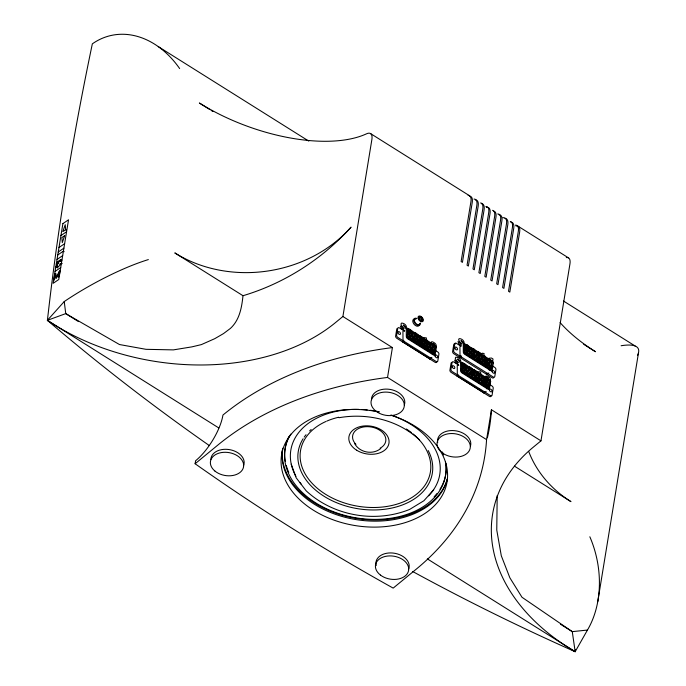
<?xml version="1.0" encoding="UTF-8"?>
<svg xmlns="http://www.w3.org/2000/svg" width="686" height="686" viewBox="0 0 686 686"><rect width="100%" height="100%" fill="white"/><g stroke="black" fill="none" stroke-linecap="round" stroke-linejoin="round"><path stroke-width="1.03" d="M474.438 350.829L474.369 350.314M575.408 649.659L575.168 651.7A2462.577 2236.446 -29.2 0 1 412.732 571.541M497.196 495.584L496.767 530.055L501.303 555.78L509.852 577.775L521.995 597.266L572.27 631.635L587.456 630.057A89.077 67.211 76.3 0 0 589.84 536.778M407.407 334.957L407.39 328.971L435.044 346.241L435.524 347.125L434.349 354.233A0.875 0.54 50.6 0 1 433.749 354.379L407.81 338.104A1.132 0.695 50.6 0 1 407.115 336.98L407.381 335.137M461.712 369.051L461.695 363.065L489.341 380.336L489.83 381.219L488.655 388.327A0.875 0.54 50.6 0 1 488.055 388.473L462.107 372.198A1.132 0.695 50.6 0 1 461.412 371.075L461.678 369.231M464.808 353.556A1.132 0.695 50.6 0 1 464.113 352.441C465.717 350.82 462.192 343.643 464.808 344.604L492.256 361.865L491.373 369.643A0.875 0.54 50.6 0 1 490.747 369.84L464.808 353.556M415.63 340.393L415.459 341.534L414.147 340.71L414.541 338.258L415.853 339.09L415.862 340.342L414.027 341.551M423.322 345.23L423.151 346.37L421.83 345.547L422.233 343.094L423.545 343.918L423.554 345.169L421.719 346.387M472.628 355.854L472.457 356.994L471.145 356.171L471.539 353.719L472.86 354.542L472.86 355.794L470.999 357.192M477.627 379.324L477.447 380.464L476.135 379.641L476.538 377.189L477.85 378.012L477.85 379.264L475.99 380.661M409.233 336.183L409.413 335.034L410.734 335.857L410.331 338.309L409.01 337.486L409.208 336.354M466.231 351.635L466.411 350.495L467.732 351.318L467.329 353.77L466.008 352.938L466.206 351.815M463.539 370.269L463.71 369.128L465.031 369.951L464.628 372.404L463.316 371.58L463.504 370.449M474.446 373.956L474.266 375.096L472.954 374.264L473.349 371.821L474.661 372.644L474.669 373.896L472.843 375.113M416.925 341.011L417.105 339.87L418.417 340.693L418.023 343.146L416.711 342.323L416.899 341.191M424.617 345.838L424.797 344.706L426.109 345.53L425.714 347.974L424.394 347.15L424.583 346.018M432.309 350.675L432.489 349.534L433.801 350.366L433.398 352.81L432.086 351.987L432.274 350.855M433.183 346.601L432.78 349.045L431.468 348.222L431.871 345.778L433.183 346.601L431.554 347.939M470.073 354.242L469.893 355.382L468.581 354.559L468.975 352.107L470.296 352.938L470.107 354.07M473.923 356.463L474.103 355.331L475.424 356.154L475.021 358.598L473.709 357.775L473.897 356.643M471.231 375.105L471.411 373.964L472.723 374.788L472.32 377.24L471.008 376.417L471.196 375.285M475.072 377.712L474.883 378.852L473.572 378.029L473.975 375.576L475.287 376.4L475.295 377.66L473.434 379.058M479.703 356.926L479.523 358.066L478.211 357.243L478.614 354.791L479.926 355.614L479.934 356.874L478.108 358.092M477.01 375.568L476.83 376.7L475.518 375.877L475.913 373.433L477.224 374.256L477.233 375.508L475.381 376.906M481.615 361.299L481.795 360.159L483.107 360.99L482.712 363.434L481.401 362.611L481.589 361.479M478.922 379.933L479.102 378.801L480.414 379.624L480.011 382.068L478.699 381.245L478.888 380.113M482.138 378.783L481.958 379.924L480.646 379.101L481.04 376.648L482.352 377.471L482.361 378.732L480.534 379.95M489.307 366.135L489.487 364.995L490.799 365.818L490.404 368.271L489.084 367.447L489.281 366.315M488.466 363.683L489.778 364.506L490.181 362.054L488.869 361.23L488.466 363.683L486.837 365.021M486.606 384.769L486.794 383.628L488.106 384.46L487.703 386.904L486.391 386.081L486.58 384.949M487.48 380.696L487.086 383.14L485.774 382.316L486.168 379.864L487.48 380.696L485.036 382.702M409.894 333.422L409.705 334.562L408.393 333.73L408.796 331.287L410.108 332.11L410.117 333.37L408.29 334.588M433.672 353.427L434.461 346.679L407.87 330.129L408.299 333.893L407.87 337.478L433.672 353.427L432.291 354.559M490.67 368.888L491.459 362.131L464.825 345.624L465.305 349.354L464.868 352.938L490.67 368.888L489.178 370.131M487.969 387.521L488.758 380.773L462.124 364.266L462.604 367.988L462.175 371.572L487.969 387.521L486.477 388.765M56.698 266.451L57.024 264.453L58.439 263.501L58.679 262.009L60.797 260.577M56.972 267.446L57.221 265.954L57.95 266.485L57.701 267.977L56.972 267.446L59.793 265.542L60.042 264.05L61.457 263.09L62.186 263.63M57.024 264.453L56.295 263.921L57.71 262.97L57.95 261.477L60.78 259.565L61.508 260.105M61.26 261.598L60.531 261.057L60.78 259.565M195.107 463.745L195.596 460.76A37.73 14.149 -57.9 0 0 222.95 415.039A339.836 235.212 9.3 0 1 392.418 347.588L387.53 377.446A339.836 235.212 9.3 0 0 218.054 444.897L195.107 463.745A1900.049 1315.105 9.3 0 0 393.181 588.108L416.128 569.26A339.836 235.212 9.3 0 0 486.563 439.623L491.45 409.774L540.971 440.858L533.494 446.998A202.653 140.261 9.3 0 0 575.168 651.7L427.352 558.893M242.998 295.717L174.819 252.911A126.138 107.428 -9 0 0 351.06 227.152C322.103 259.231 284.441 283.352 242.998 295.717C241.746 307.5 239.594 320.045 230.376 328.44L223.499 333.593L214.769 338.67L201.384 344.604L191.857 346.876L173.369 349.886L145.989 349.32L119.467 344.535L65.745 313.613L47.385 320.328L48.226 313.185A2934.245 1100.25 -57.9 0 1 92.336 43.853A89.077 67.211 76.3 0 1 179.638 68.557M148.356 259.591A89.077 19.98 -29 0 0 64.235 301.557L47.385 320.328A202.653 140.261 9.3 0 0 335.428 322.643L342.897 316.503L371.863 139.627A17.45 6.543 -57.9 0 0 366.333 133.899A126.138 58.224 20 0 1 199.369 103.003L209.341 109.263M412.672 333.722L412.269 336.166L410.957 335.343L411.36 332.899L412.672 333.722L410.219 335.728M415.236 335.334L414.833 337.778L413.521 336.955L413.924 334.502L415.236 335.334L413.607 336.672M417.611 338.078L417.8 336.937L416.488 336.114L416.085 338.567L417.397 339.39L417.808 338.198L415.982 339.416M425.492 341.765L425.088 344.218L423.776 343.394L424.18 340.942L425.492 341.765L423.862 343.111M426.992 341.457L427.198 340.239L426.186 339.613L426.46 337.966L424.488 337.666L424.36 338.464L423.682 338.035M465.391 349.191L465.794 346.747L467.106 347.57L466.703 350.014L465.391 349.191L463.762 350.537M462.373 369.54L461.001 370.672M462.698 367.825L463.093 365.381L464.413 366.204L464.01 368.656L462.698 367.825L461.061 369.171M469.67 349.183L469.267 351.626L467.955 350.803L468.358 348.351L469.67 349.183L467.226 351.189M466.969 367.816L466.574 370.26L465.262 369.437L465.657 366.993L466.969 367.816L464.525 369.823M472.234 350.786L471.831 353.239L470.519 352.415L470.922 349.963L472.234 350.786L470.605 352.132M469.533 369.428L469.138 371.872L467.826 371.049L468.221 368.596L469.533 369.428L467.903 370.766M470.639 356.034L473.083 354.019L473.486 351.575L474.798 352.398L474.609 353.53L472.954 355.056M471.917 372.172L472.097 371.032L470.785 370.208L470.39 372.661L471.702 373.484L472.114 372.292L470.287 373.51M482.49 357.226L482.087 359.678L480.775 358.855L481.178 356.403L482.49 357.226L480.86 358.572M479.788 375.859L479.394 378.312L478.082 377.489L478.476 375.036L479.788 375.859L478.159 377.206M484.65 356.994L484.848 355.777L483.836 355.151L484.11 353.504L482.138 353.204L482.009 354.002L481.332 353.573M488.784 359.593L489.007 358.229L491.528 358.049L493.037 359.001L492.539 362.036M540.971 440.858L569.937 263.99A17.45 6.543 -57.9 0 0 566.293 257.602M597.738 601.708L638.52 352.681M413.289 337.478L412.895 339.922L411.583 339.098L411.977 336.655L413.289 337.478L411.66 338.815M420.981 342.314L420.587 344.758L419.266 343.935L419.669 341.482L420.981 342.314L418.537 344.321M422.928 340.162L422.525 342.606L421.213 341.782L421.616 339.338L422.928 340.162L420.475 342.168M428.055 343.377L427.652 345.83L426.34 345.007L426.743 342.554L428.055 343.377L426.426 344.724M428.673 347.142L428.27 349.594L426.958 348.762L427.361 346.319L428.673 347.142L427.044 348.479M467.595 371.572L467.192 374.016L465.88 373.193L466.283 370.749L467.595 371.572L465.151 373.578M477.979 357.766L477.585 360.219L476.273 359.395L476.667 356.943L477.979 357.766L475.535 359.781M485.053 358.838L484.65 361.282L483.338 360.459L483.741 358.015L485.053 358.838L483.424 360.176M485.671 362.602L485.276 365.046L483.956 364.223L484.359 361.779L485.671 362.602L484.042 363.94M482.978 381.236L482.575 383.688L481.263 382.857L481.666 380.413L482.978 381.236L481.349 382.574M420.364 338.55L419.961 341.002L418.649 340.17L419.052 337.726L420.364 338.55L417.911 340.565M477.362 354.01L476.959 356.454L475.647 355.631L476.05 353.187L477.362 354.01L475.732 355.348M430.619 344.989L430.216 347.433L428.904 346.61L429.307 344.166L430.619 344.989L428.167 346.996M431.237 348.754L430.834 351.198L429.522 350.375L429.925 347.931L431.237 348.754L428.793 350.76M470.159 373.175L469.756 375.628L468.444 374.805L468.847 372.352L470.159 373.175L468.529 374.522M480.543 359.378L480.149 361.822L478.837 360.999L479.231 358.555L480.543 359.378L478.099 361.385M487.617 360.45L487.214 362.894L485.902 362.071L486.305 359.618L487.617 360.45L485.173 362.457M484.916 379.084L484.522 381.527L483.21 380.704L483.604 378.26L484.916 379.084L482.472 381.09M488.235 364.215L487.84 366.658L486.52 365.835L486.923 363.383L488.235 364.215L485.791 366.221M485.542 382.848L485.139 385.292L483.827 384.469L484.23 382.025L485.542 382.848L483.09 384.855M587.456 630.057L575.168 651.7L572.27 631.635L560.462 624.226M433.689 489.795L423.897 500.746L409.628 509.432C375.345 523.289 333.336 516.061 306.162 490.816L296.155 477.765L291.216 464.156M435.739 346.747C437.454 344.664 434.247 342.383 432.412 341.825A2.332 1.441 50.6 0 0 431.185 342.237L430.928 342.76L432.737 344.046C433.844 342.245 435.567 346.181 432.96 345.41M407.656 334.125L410.108 332.11M406.764 335.077L408.393 333.73M403.822 341.071L402.802 341.911A2.144 1.321 50.6 0 1 402.39 341.371M408.281 337.872L410.734 335.857M410.854 336.191L412.458 335.034M408.907 338.344L410.743 337.126L408.882 338.524M413.418 337.804L415.244 336.586L413.384 337.984M411.471 339.947L413.298 338.73L411.446 340.127M416.17 338.284L417.8 336.937M413.641 340.573L415.27 339.236M414.224 340.428L415.853 339.09M416.788 342.04L418.417 340.693M418.537 341.019L420.372 339.802L418.511 341.199M416.608 343.171L418.434 341.954L416.574 343.352M421.101 342.631L422.936 341.414L421.075 342.811M419.163 344.784L420.99 343.566L419.137 344.964M421.324 345.401L422.962 344.063M421.916 345.264L423.545 343.918M423.674 344.243L425.277 343.086M424.48 346.867L426.109 345.53M426.238 345.855L428.064 344.638L426.203 346.036M424.291 348.008L426.126 346.79L424.265 348.188M428.793 347.459L430.619 346.241L428.759 347.639M426.855 349.62L428.681 348.402L426.829 349.791M429.016 350.237L431.468 348.222M431.365 349.08L432.969 347.913M429.41 351.223L431.237 350.006L429.385 351.404M432.171 351.704L433.801 350.366M429.539 358.812L430.825 358.015M465.477 348.908L467.106 347.57M465.288 350.04L467.115 348.831L465.254 350.22M460.82 356.531L459.8 357.372A2.144 1.321 50.6 0 1 459.517 357.02M465.28 353.333L467.732 351.318M467.852 351.652L469.678 350.435L467.826 351.832M465.914 353.796L467.518 352.638M467.843 354.945L470.296 352.938M470.416 353.264L472.019 352.098M473.168 353.736L474.798 352.398M471.222 355.888L472.86 354.542M473.786 357.492L475.424 356.154M475.535 356.48L477.37 355.262L475.509 356.66M462.776 367.542L464.413 366.204M473.606 358.632L475.209 357.466M462.587 368.682L464.422 367.464L462.561 368.862M477.482 357.629L479.926 355.614M458.128 375.165L457.108 376.005A2.144 1.321 50.6 0 1 456.816 375.654M476.161 360.244L477.988 359.027L476.135 360.424M462.587 371.966L465.031 369.951M465.159 370.286L466.754 369.128M463.213 372.438L464.816 371.272M478.331 360.862L479.96 359.524M480.672 359.704L482.498 358.486L480.646 359.884M478.717 361.848L480.552 360.63L478.691 362.028M465.777 374.041L467.603 372.824L465.743 374.222M481.478 362.328L483.107 360.99M483.236 361.308L485.062 360.09L483.201 361.488M470.467 372.378L472.097 371.032M481.289 363.469L482.893 362.302M467.938 374.667L469.567 373.33M470.253 373.69L471.882 372.352M468.332 375.645L470.159 374.436L468.306 375.825M485.791 362.92L487.617 361.702L485.757 363.091M472.217 374.65L474.661 372.644M483.853 365.072L485.679 363.854L483.827 365.252M471.093 376.134L472.723 374.788M470.905 377.266L472.508 376.108M487.737 364.069L490.181 362.054M474.781 376.262L477.224 374.256M486.408 366.676L488.243 365.466L486.383 366.856M472.843 378.415L475.287 376.4M489.169 367.164L490.799 365.818M488.989 368.296L490.593 367.139M475.63 379.495L477.259 378.158M475.407 380.027L477.85 378.012M477.979 378.338L479.806 377.12L477.945 378.518M480.723 378.809L482.352 377.471M478.785 380.962L480.414 379.624M486.537 374.273L487.823 373.467M483.09 381.553L484.925 380.336L483.064 381.733M481.16 383.706L482.987 382.496L481.126 383.886M483.321 384.323L485.774 382.316M485.671 383.165L487.497 381.956L485.637 383.345M483.716 385.318L485.542 384.1L483.681 385.498M485.654 386.467L488.106 384.46M483.844 392.906L485.131 392.109M65.667 229.707L62.838 231.619L65.23 224.691L65.667 229.707L66.396 230.247M60.943 235.555L66.585 231.739M58.987 247.5L64.63 243.684M58.25 251.976L63.901 248.16M57.761 254.969L63.412 251.145L64.141 251.685M57.032 259.445L62.675 255.629M60.531 261.057L61.946 260.105M57.221 265.954L55.806 266.905L56.535 267.446M55.069 271.39L60.72 267.574M465.142 344.595L467.097 344.586L470.03 347.305M380.85 448.447C372.918 455.092 359.816 452.769 354.705 443.739M466.797 346.104L467.312 345.993M489.633 380.301C493.208 377.677 482.052 373.587 487 377.883L487.935 377.583L488.406 378.835A1.063 0.652 50.6 0 1 487.557 378.783L487.317 378.612M413.881 332.521L416.17 333.216L418.426 335.351A2.633 1.621 50.6 0 1 418.529 335.746M471.531 348.059L473.82 348.754L476.075 350.889A2.633 1.621 50.6 0 1 476.23 351.678M468.161 366.607L470.459 367.293L472.705 369.428M407.758 328.877L410.211 329.469L412.372 331.758M462.047 362.963L464.499 363.554L466.66 365.844M339.021 417.714C367.362 412.74 398.283 419.978 419.523 439.915M489.898 359.884L490.842 359.927M404.723 330.738L401.207 328.448L400.375 325.996L402.365 327.539A1.269 0.78 50.6 0 0 402.819 328.423C407.184 329.966 399.012 325.07 401.447 323.115C403.668 322.849 406.438 324.915 406.515 327.291L404.577 326.193C401.49 322.471 404.577 327.342 406.223 328.731M479.72 353.95L480.543 354.525M473.503 349.671L474.189 350.1M461.635 346.018L458.865 343.986L458.025 341.534L460.014 343.077A1.269 0.78 50.6 0 0 460.469 343.969C464.834 345.504 456.67 340.608 459.097 338.652C461.326 338.387 464.096 340.453 464.165 342.829L462.227 341.731C459.14 338.009 462.227 342.88 463.873 344.269M458.265 364.566L455.495 362.534L454.664 360.081L456.653 361.625A1.269 0.78 50.6 0 0 457.099 362.508C461.472 364.052 453.3 359.155 455.736 357.2C457.956 356.926 460.726 359.001 460.803 361.376L458.865 360.279C455.384 356.506 459.714 361.659 460.64 363.357M370.457 133.521L469.49 195.707M518.196 226.286L568.523 257.885M158.286 46.614L308.769 141.093M563.489 301.025L635.107 345.984M211.151 110.403L212.969 111.535M583.726 344.321L595.508 351.721A126.138 58.224 20 0 1 560.093 322.566M477.576 351.215L479.282 352.287L479.162 352.998L480.097 352.741L481.306 353.702M474.609 353.53L474.395 354.851L473.083 354.019M460.692 346.036L456.31 343.283A1.887 1.166 50.6 0 0 454.792 343.643L453.618 350.812A1.887 1.166 50.6 0 0 454.741 352.836L493.251 377.008A1.887 1.166 50.6 0 0 494.76 376.64L495.935 369.48A1.887 1.166 50.6 0 0 494.812 367.456L492.274 365.861M419.918 335.677L421.633 336.749L421.513 337.461L422.439 337.203L423.656 338.164M474.206 369.763L475.921 370.834L475.801 371.546L476.727 371.28L477.936 372.249M477.971 372.121L478.639 372.541L478.777 371.752L480.74 372.052L480.474 373.699L481.478 374.324M404.577 331.124L399.303 327.822A1.887 1.166 50.6 0 0 397.794 328.191L396.619 335.351A1.887 1.166 50.6 0 0 397.743 337.375L436.245 361.548A1.887 1.166 50.6 0 0 437.762 361.188L438.937 354.019A1.887 1.166 50.6 0 0 437.814 351.995L435.276 350.4M458.874 365.218L453.609 361.916A1.887 1.166 50.6 0 0 452.1 362.285L450.925 369.445A1.887 1.166 50.6 0 0 452.048 371.469L490.55 395.642A1.887 1.166 50.6 0 0 492.059 395.273L493.234 388.113A1.887 1.166 50.6 0 0 492.111 386.089L489.572 384.494M479.197 389.202L480.98 390.325M342.897 316.503L392.418 347.588M387.53 377.446L486.563 439.623M514.449 466.146L570.966 501.629A126.138 107.428 -9 0 1 528.674 451.388M78.453 321.588L65.745 313.613L64.235 301.557M218.774 427.935L47.385 320.328A2462.577 2236.446 -29.2 0 0 209.359 445.591M57.95 261.477L58.679 262.009M60.042 264.05L60.771 264.582M57.71 262.97L58.439 263.501M490.164 381.673L490.224 382.496A2.795 1.724 50.6 0 1 490.07 382.96M621.122 345.744A89.077 19.98 -29 0 1 637.628 355.262M491.45 409.774A339.836 235.212 9.3 0 1 487.386 437.779M468.092 195.347A17.45 6.543 -57.9 0 1 470.896 201.813L461.121 261.52L462.433 262.352L472.217 202.636A17.45 6.543 -57.9 0 0 469.413 196.17M515.966 226.003A17.45 6.543 -57.9 0 1 519.602 232.391L509.827 292.107L508.515 291.276L518.29 231.568A17.45 6.543 -57.9 0 0 515.486 225.102M210.868 459.337A16.764 11.602 9.3 0 1 230.153 449.75A16.764 11.602 9.3 0 1 243.47 465.751M376.211 565.564A16.764 11.602 9.3 0 1 392.967 553.045A16.764 11.602 9.3 0 1 408.719 568.857M437.685 442.624A16.764 11.602 9.3 0 1 454.629 430.671A16.764 11.602 9.3 0 1 470.476 446.037M371.503 399.681A16.764 11.602 9.3 0 1 390.017 389.408A16.764 11.602 9.3 0 1 404.32 405.04M486.348 207.404A17.45 6.543 -57.9 0 1 489.984 213.792L480.209 273.508L478.888 272.685L488.672 212.969A17.45 6.543 -57.9 0 0 485.868 206.503M502.804 217.736A17.45 6.543 -57.9 0 1 506.44 224.125L496.664 283.841L497.976 284.664L507.76 224.948A17.45 6.543 -57.9 0 0 504.956 218.491M510.873 222.204A17.45 6.543 -57.9 0 1 513.685 228.67L503.901 288.386L502.589 287.554L512.365 227.846A17.45 6.543 -57.9 0 0 510.307 221.475M474.017 199.06A17.45 6.543 -57.9 0 1 476.821 205.526L467.046 265.242L468.358 266.065L478.142 206.357A17.45 6.543 -57.9 0 0 475.329 199.892M480.689 202.876A17.45 6.543 -57.9 0 1 482.747 209.247L472.971 268.963L474.283 269.787L484.059 210.07A17.45 6.543 -57.9 0 0 481.255 203.613M492.531 210.319A17.45 6.543 -57.9 0 1 494.597 216.69L484.813 276.398L486.134 277.23L495.909 217.513A17.45 6.543 -57.9 0 0 493.851 211.142M497.71 213.938A17.45 6.543 -57.9 0 1 500.514 220.403L490.739 280.12L492.059 280.943L501.835 221.235A17.45 6.543 -57.9 0 0 499.031 214.769M390.737 415.099A83.838 58.027 9.3 0 1 422.55 514.946A83.838 58.027 9.3 0 1 284.801 478.897A83.838 58.027 9.3 0 1 378.629 411.926M447.358 479.12A83.838 58.027 9.3 0 1 354.765 519.379A83.838 58.027 9.3 0 1 282.323 450.445M447.298 478.905A83.838 58.027 9.3 0 1 353.522 517.921A83.838 58.027 9.3 0 1 282.658 448.25M391.44 415.227A75.451 52.222 9.3 0 1 428.553 495.824M301.231 484.187A75.451 52.222 9.3 0 1 299.902 482.481M295.932 476.358A75.451 52.222 9.3 0 1 358.924 409.379M362.019 409.499A75.451 52.222 9.3 0 1 367.207 409.902M370.311 410.262A75.451 52.222 9.3 0 1 374.41 410.88M376.434 411.248A75.451 52.222 9.3 0 1 379.478 411.866M445.42 461.918A81.317 56.286 9.3 0 1 354.388 517.544A81.317 56.286 9.3 0 1 290.83 434.101M442.436 452.005A81.317 56.286 9.3 0 1 443.585 454.972M446.063 463.908A81.317 56.286 9.3 0 1 439.966 489.315M436.965 493.526A81.317 56.286 9.3 0 1 434.152 496.741M288.789 472.397A81.317 56.286 9.3 0 1 286.268 465.468M285.367 461.498A81.317 56.286 9.3 0 1 288.9 436.682M413.083 433.929A65.805 45.542 9.3 0 1 408.53 499.442A65.805 45.542 9.3 0 1 314.84 486.065A65.805 45.542 9.3 0 1 325.919 421.487M326.819 421.084A65.805 45.542 9.3 0 1 338.652 417.242M406.369 429.007A65.805 45.542 9.3 0 1 411.48 432.643M428.227 450.582A67.905 47 9.3 0 1 364.309 509.544A67.905 47 9.3 0 1 303.109 438.757M304.207 437.119A67.905 47 9.3 0 1 306.042 434.718M309.6 430.937A67.905 47 9.3 0 1 311.17 429.522M355.948 444.374A16.764 11.602 9.3 0 1 358.847 428.398A16.764 11.602 9.3 0 1 382.016 432.034A16.764 11.602 9.3 0 1 380.13 448.164M419.738 323.449A3.353 2.067 50.6 0 1 415.45 323.037A3.353 2.067 50.6 0 1 416.128 318.904M419.378 324.701A4.193 2.581 50.6 0 1 414.018 324.186A4.193 2.581 50.6 0 1 414.867 319.016M420.415 323.02A4.193 2.581 50.6 0 1 417.482 325.215A4.193 2.581 50.6 0 1 413.804 320.576A4.193 2.581 50.6 0 1 416.728 318.381M491.039 396.114A1.887 1.166 50.6 0 1 489.53 396.482L451.028 372.309A1.887 1.166 50.6 0 1 449.905 370.286L451.079 363.117A1.887 1.166 50.6 0 1 451.774 362.56M484.599 392.752A1.715 1.055 50.6 0 1 483.613 392.641L457.639 376.322A1.972 1.218 50.6 0 1 456.91 375.602M484.693 392.889A1.887 1.166 50.6 0 1 484.11 392.941M486.142 391.56A1.887 1.166 50.6 0 1 484.625 391.929M458.462 365.003A1.724 1.063 50.6 0 0 457.245 365.827L457.305 373.467A2.144 1.321 50.6 0 0 458.625 375.602M436.742 362.019A1.887 1.166 50.6 0 1 435.224 362.388L396.722 338.215A1.887 1.166 50.6 0 1 395.599 336.191L396.774 329.031A1.887 1.166 50.6 0 1 397.477 328.465M431.837 357.466A1.887 1.166 50.6 0 1 430.328 357.835M404.328 341.508A2.144 1.321 50.6 0 1 402.999 339.373L402.939 331.732A1.724 1.063 50.6 0 1 404.157 330.909M430.499 358.529A1.715 1.055 50.6 0 1 429.316 358.546L403.334 342.228A1.972 1.218 50.6 0 1 402.493 341.336M430.508 358.735A1.887 1.166 50.6 0 1 429.805 358.847M493.74 377.48A1.887 1.166 50.6 0 1 492.231 377.849L453.72 353.676A1.887 1.166 50.6 0 1 452.597 351.652L453.772 344.483A1.887 1.166 50.6 0 1 455.118 344.038M461.318 356.137A1.132 0.695 50.6 0 1 460.958 355.665M488.835 372.918A1.887 1.166 50.6 0 1 487.326 373.287M461.326 356.969A2.144 1.321 50.6 0 1 459.997 354.834L459.937 347.185A1.724 1.063 50.6 0 1 460.572 346.284M486.768 374.162A1.715 1.055 50.6 0 1 486.314 373.999M460.332 357.689A1.972 1.218 50.6 0 1 459.731 357.132M487.506 374.196A1.887 1.166 50.6 0 1 486.803 374.307M62.898 223.619L53.114 283.327L58.764 279.511L68.54 219.803L62.898 223.619M54.751 274.306L53.791 280.171L54.503 279.699L55.317 274.7L56.106 278.61L59.185 272.162L58.379 277.075L59.09 276.595L60.051 270.721L59.065 271.39L56.612 277.513L55.858 273.56L54.751 274.306M436.322 347.579L435.147 354.739A1.887 1.166 50.6 0 1 433.638 355.108L407.638 338.781A2.144 1.321 50.6 0 1 406.309 336.655L406.258 329.006A1.724 1.063 50.6 0 1 407.887 328.405L435.207 345.555A1.646 1.02 50.6 0 1 436.322 347.579M493.32 363.031L492.154 370.2A1.887 1.166 50.6 0 1 490.636 370.569L464.636 354.242A2.144 1.321 50.6 0 1 463.316 352.107L463.256 344.466A1.724 1.063 50.6 0 1 464.885 343.866L492.205 361.016A1.646 1.02 50.6 0 1 493.32 363.031M490.627 381.673L489.452 388.833A1.887 1.166 50.6 0 1 487.943 389.202L461.944 372.875A2.144 1.321 50.6 0 1 460.615 370.749L460.555 363.1A1.724 1.063 50.6 0 1 462.192 362.5L489.504 379.65A1.646 1.02 50.6 0 1 490.627 381.673M64.69 235.684L62.297 242.604L61.86 237.588L64.69 235.684M214.924 471.059A16.764 11.602 9.3 0 0 242.981 468.735A16.764 11.602 9.3 0 0 223.164 452.357A16.764 11.602 9.3 0 0 214.924 471.059M380.516 575.117A16.764 11.602 9.3 0 0 408.23 571.85A16.764 11.602 9.3 0 0 387.453 556.054A16.764 11.602 9.3 0 0 380.516 575.117M441.57 452.306A16.764 11.602 9.3 0 0 469.636 449.982A16.764 11.602 9.3 0 0 449.819 433.603A16.764 11.602 9.3 0 0 441.57 452.306M376.117 411.3A16.764 11.602 9.3 0 0 403.831 408.024A16.764 11.602 9.3 0 0 383.054 392.238A16.764 11.602 9.3 0 0 376.117 411.3M356.609 450.188A20.271 14.029 9.3 0 0 388.893 443.653A20.271 14.029 9.3 0 0 361.325 426.34A20.271 14.029 9.3 0 0 356.609 450.188M419.592 318.904A1.261 0.772 50.6 0 0 421.307 319.976A1.261 0.772 50.6 0 0 420.672 318.098A1.261 0.772 50.6 0 0 419.592 318.904M418.82 318.69A2.512 1.552 50.6 0 0 422.242 320.834A2.512 1.552 50.6 0 0 420.972 317.069A2.512 1.552 50.6 0 0 418.82 318.69M418.666 318.81A2.512 1.552 50.6 0 0 422.087 320.962A2.512 1.552 50.6 0 0 420.818 317.198A2.512 1.552 50.6 0 0 418.666 318.81M418.203 318.63A3.353 2.067 50.6 0 0 422.765 321.494A3.353 2.067 50.6 0 0 421.067 316.478A3.353 2.067 50.6 0 0 418.203 318.63M452.185 366.753A1.681 1.038 50.6 0 0 454.381 368.502A1.681 1.038 50.6 0 0 453.892 366.058A1.681 1.038 50.6 0 0 452.185 366.753M489.418 390.274A1.681 1.038 50.6 0 0 491.682 391.792A1.681 1.038 50.6 0 0 490.927 389.296A1.681 1.038 50.6 0 0 489.418 390.274M397.88 332.659A1.681 1.038 50.6 0 0 400.075 334.408A1.681 1.038 50.6 0 0 399.586 331.964A1.681 1.038 50.6 0 0 397.88 332.659M435.113 356.18A1.681 1.038 50.6 0 0 437.376 357.698A1.681 1.038 50.6 0 0 436.622 355.202A1.681 1.038 50.6 0 0 435.113 356.18M454.878 348.119A1.681 1.038 50.6 0 0 457.073 349.869A1.681 1.038 50.6 0 0 456.593 347.425A1.681 1.038 50.6 0 0 454.878 348.119M492.111 371.64A1.681 1.038 50.6 0 0 494.374 373.158A1.681 1.038 50.6 0 0 493.62 370.663A1.681 1.038 50.6 0 0 492.111 371.64"/></g></svg>
